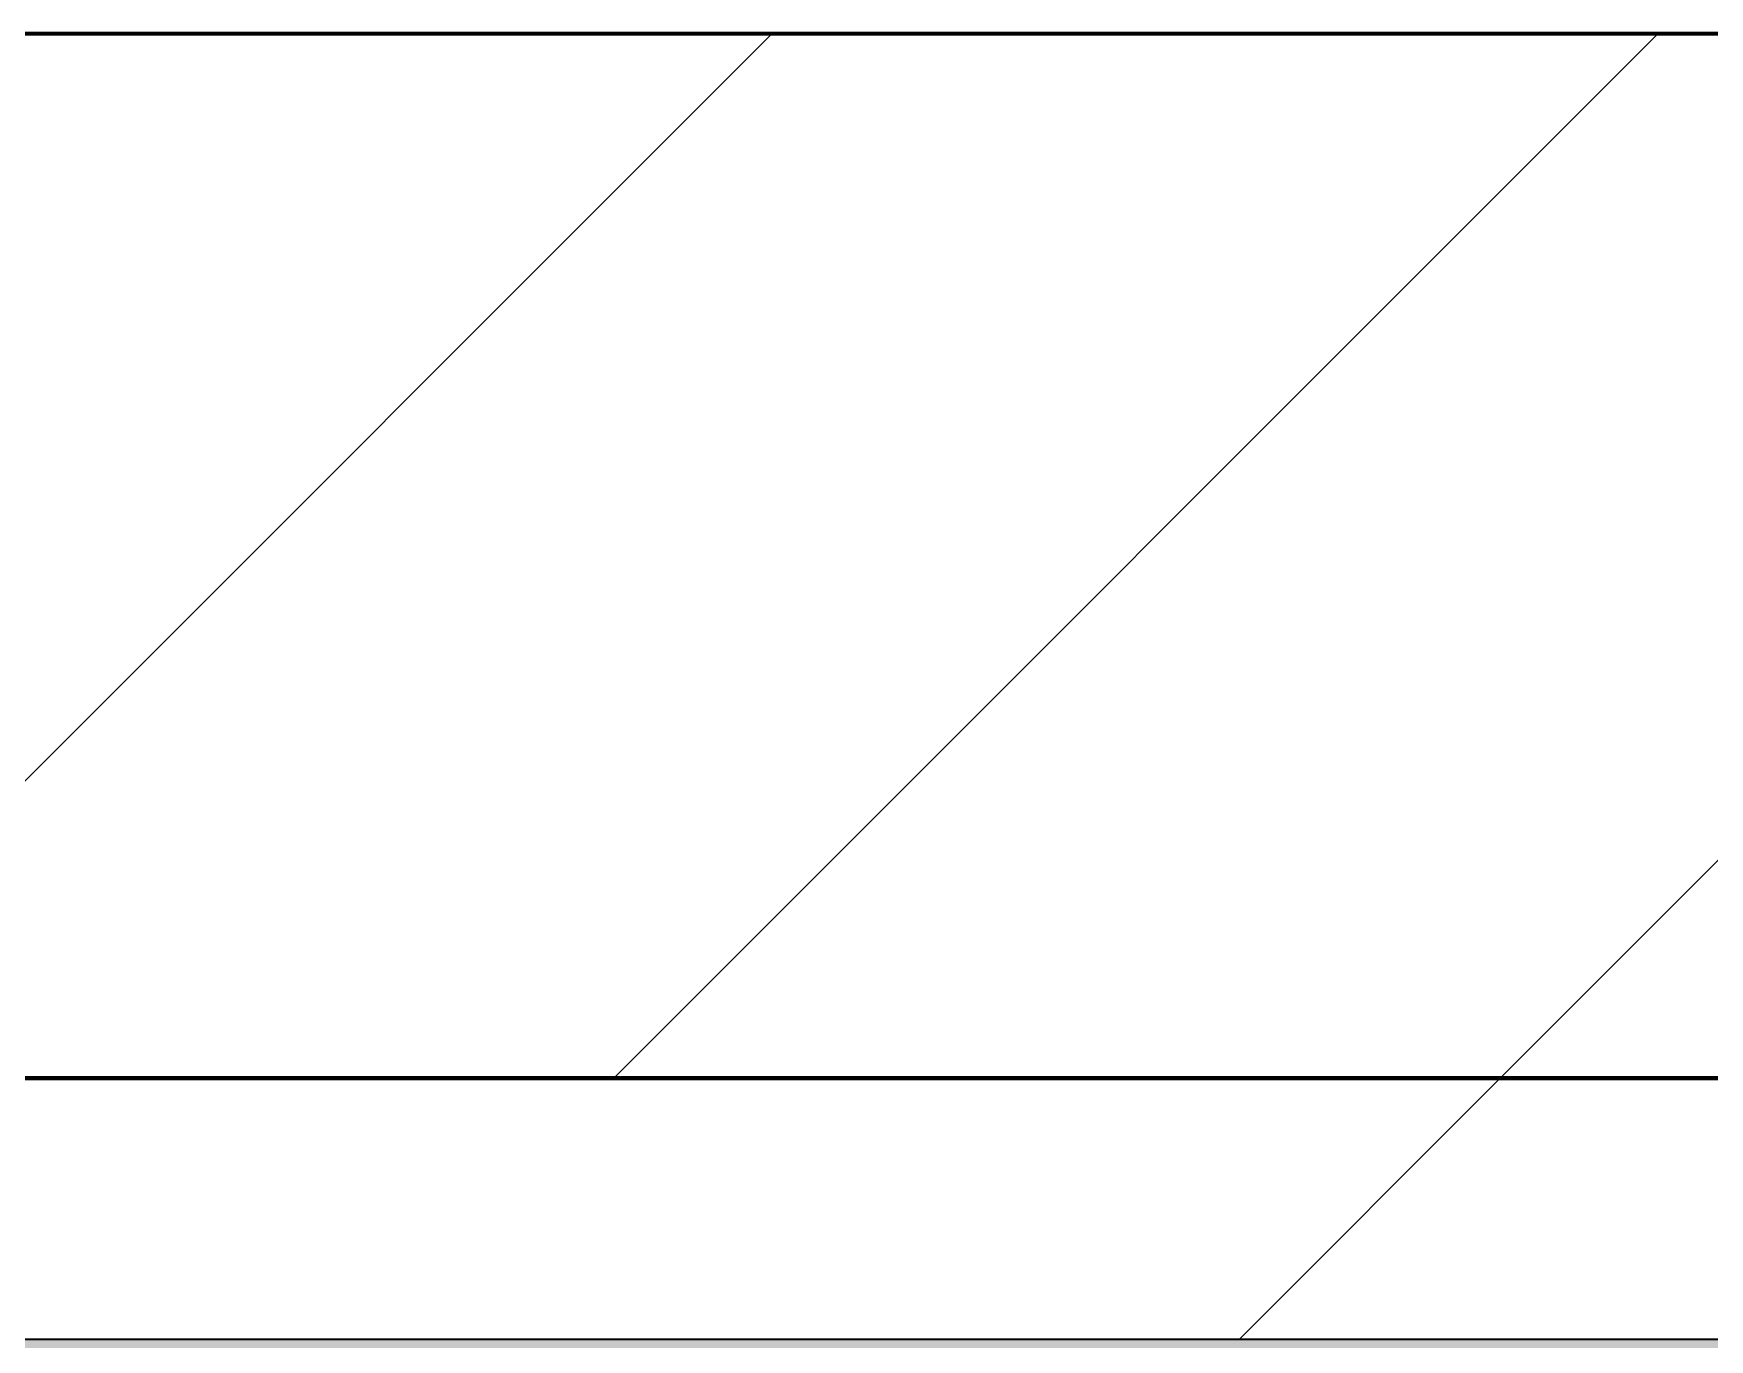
# Model space of a CAD drawing. Header units: millimetres. Extents: x -794334 to -714814, y -17806 to 22403.
# Drawn here: x -769285.6 to -768964.7, y 9894 to 10144 of the extents above; entities that cross this region are included whole.
import ezdxf
from ezdxf.xclip import XClip

# ---------------------------------------------------------------- set-up
doc = ezdxf.new("R2010")
doc.units = ezdxf.units.MM
doc.header["$XCLIPFRAME"] = 0
for name, color, linetype, lineweight in [('A-GENM', 1, 'Continuous', 9), ('A-GLAZ-CURT', 2, 'Continuous', 9), ('A-WALL', 5, 'Continuous', 35), ('A-WALL-FNSH', 2, 'Continuous', 35), ('A-WALL-PATT', 1, 'Continuous', 35)]:
    doc.layers.add(name, color=color, linetype=linetype, lineweight=lineweight)
doc.layers.add('A11_ALU.SOLID SHEET', color=2, linetype='Continuous')

# ---------------------------------------------------------------- blocks, each defined once
blk = doc.blocks.new('PPLS-PP19_Custom Tile Pattern - Custom Tile Pattern-V97-4252-01 ENLARGED CONCOURSE LEVEL - REFLECTED CEILING PLAN - SHEET 3')
at = {"layer": 'A-GLAZ-CURT'}
for p, q in [((-300, 0), (300, 0)), ((300, 0), (-300, 0)), ((230.06, 0), (300, 0)), ((-300, -50), (300, -50)), ((300, -50), (-300, -50))]:
    blk.add_line(p, q, dxfattribs=at)
for points, knots in [([(171.51, 0), (176.48, 0), (193.23, 0), (201.73, 0), (208.81, 0), (213.9, 0), (241.96, 0), (266.73, 0), (281.71, 0), (291.71, 0), (296.52, 0), (297.86, 0), (298.09, 0)], [-7971.819559, -7971.819559, -7971.819559, -7971.819559, -7784.112253, -7606.717214, -7289.299508, -7042.621073, -6582.165592, -6068.460911, -5766.029927, -5566.724884, -5280.360606, -5199.253518, -5199.253518, -5199.253518, -5199.253518]), ([(300, 0), (286.53, 0), (258.4, 0), (230.22, 0), (216.66, 0)], [-285.253232, -285.253232, -285.253232, -285.253232, -244.693688, -200.59373, -200.59373, -200.59373, -200.59373]), ([(300, 0), (288.22, 0), (262, 0), (230.43, 0), (219.94, 0), (219.02, 0)], [-12528.858583, -12528.858583, -12528.858583, -12528.858583, -11905.454923, -11162.864862, -10856.732305, -10856.732305, -10856.732305, -10856.732305]), ([(284.76, 0), (284.76, 0), (285.09, 0), (287.47, 0), (293.59, 0), (297.76, 0), (300, 0)], [-4110.630118, -4110.630118, -4110.630118, -4110.630118, -4053.389046, -3959.664717, -3862.421465, -3746.95702, -3746.95702, -3746.95702, -3746.95702]), ([(297.38, 0), (295.84, 0), (291.62, 0), (285.38, 0), (284.87, 0)], [-4803.172655, -4803.172655, -4803.172655, -4803.172655, -4358.271401, -4143.037883, -4143.037883, -4143.037883, -4143.037883])]:
    blk.add_open_spline(points, degree=3, knots=knots, dxfattribs=at)
blk = doc.blocks.new('PPLS-PP19_Custom Tile Pattern - Custom Tile Pattern-V98-4252-01 ENLARGED CONCOURSE LEVEL - REFLECTED CEILING PLAN - SHEET 3')
at = {"layer": 'A-GLAZ-CURT'}
for p, q in [((-300, 0), (300, 0)), ((300, 0), (-300, 0)), ((-293.07, 0), (-275.75, 0)), ((-275.75, 0), (-293.07, 0)), ((-222.32, 0), (-205, 0)), ((-205, 0), (-222.32, 0)), ((-300, -50), (300, -50)), ((300, -50), (-300, -50))]:
    blk.add_line(p, q, dxfattribs=at)
at = {"layer": 'A-GLAZ-CURT', "flags": 128}
for points in [[(-300, 0), (-291.56, 0), (-283.3, 0), (-275.2, 0), (-267.26, 0), (-259.45, 0), (-251.77, 0), (-244.2, 0), (-236.74, 0), (-229.36, 0), (-222.06, 0), (-214.83, 0), (-207.71, 0), (-200.76, 0), (-194.02, 0), (-187.54, 0), (-181.38, 0), (-175.58, 0), (-170.25, 0), (-165.64, 0), (-162.01, 0), (-159.53, 0), (-157.46, 0), (-154.52, 0), (-149.42, 0), (-141.84, 0), (-132.81, 0), (-126.08, 0)], [(-179.7, 0), (-184.81, 0), (-190.44, 0), (-196.37, 0), (-202.58, 0), (-209.04, 0), (-215.73, 0), (-222.63, 0), (-229.72, 0), (-236.97, 0), (-244.39, 0), (-251.96, 0), (-259.67, 0), (-267.51, 0), (-275.48, 0), (-283.55, 0), (-291.73, 0), (-300, 0)], [(-125.17, 0), (-128.55, 0), (-134.16, 0), (-140.03, 0), (-145.5, 0), (-150.63, 0), (-155.53, 0), (-160.27, 0), (-164.95, 0), (-169.65, 0), (-174.47, 0), (-179.49, 0)]]:
    blk.add_lwpolyline(points, dxfattribs=at)
at = {"layer": 'A-GLAZ-CURT'}
for points, knots in [([(-300, 0), (-284.65, 0), (-236.57, 0), (-174.61, 0), (-129.95, 0), (-110.8, 0), (-99.5, 0), (-91.46, 0)], [-5323.127839, -5323.127839, -5323.127839, -5323.127839, -4502.809032, -2700.551212, -1002.059161, -460.363443, 0, 0, 0, 0]), ([(-248.21, 0), (-259.41, 0), (-276.21, 0), (-294.48, 0), (-300, 0)], [-14408.49639, -14408.49639, -14408.49639, -14408.49639, -13729.592194, -13439.944408, -13439.944408, -13439.944408, -13439.944408]), ([(-247.6, 0), (-249.62, 0), (-256.92, 0), (-262.59, 0), (-264.9, 0), (-265.4, 0)], [-660.289279, -660.289279, -660.289279, -660.289279, -543.655514, -208.940337, 0, 0, 0, 0]), ([(-258.6, 0), (-257.91, 0), (-255.19, 0), (-251.33, 0), (-248.36, 0)], [-5722.54675, -5722.54675, -5722.54675, -5722.54675, -5657.471696, -5492.108626, -5492.108626, -5492.108626, -5492.108626]), ([(-247.59, 0), (-246.42, 0), (-237.92, 0), (-225.99, 0), (-213.1, 0), (-200.2, 0), (-189.67, 0), (-182.12, 0), (-179.89, 0)], [-5477.766878, -5477.766878, -5477.766878, -5477.766878, -5413.335975, -5017.494783, -4832.723979, -4666.091899, -4349.945572, -4224.698943, -4224.698943, -4224.698943, -4224.698943]), ([(-179.7, 0), (-190.62, 0), (-212.23, 0), (-235.88, 0), (-247.58, 0)], [-15938.817041, -15938.817041, -15938.817041, -15938.817041, -15131.813646, -14421.296272, -14421.296272, -14421.296272, -14421.296272]), ([(-180.28, 0), (-181.91, 0), (-189.1, 0), (-209.77, 0), (-229.8, 0), (-244.03, 0), (-247.4, 0)], [-1859.507641, -1859.507641, -1859.507641, -1859.507641, -1755.085331, -1400.429864, -858.079193, -664.109872, -664.109872, -664.109872, -664.109872]), ([(-133.82, 0), (-135.51, 0), (-137.8, 0), (-149.31, 0), (-162.01, 0), (-177.91, 0), (-199.46, 0), (-216.65, 0), (-231.26, 0), (-233.46, 0), (-234, 0)], [-2731.647847, -2731.647847, -2731.647847, -2731.647847, -2418.507304, -2308.929706, -2113.765672, -1763.376603, -1422.553702, -978.033455, -846.069444, -682.911962, -682.911962, -682.911962, -682.911962]), ([(-233.49, 0), (-233.44, 0), (-232.38, 0), (-230.74, 0), (-225.3, 0), (-223.63, 0)], [-455.274641, -455.274641, -455.274641, -455.274641, -440.605512, -119.536984, 0, 0, 0, 0]), ([(-223.63, 0), (-219.39, 0), (-206.17, 0), (-191.9, 0), (-182.33, 0), (-180.72, 0)], [-5463.295695, -5463.295695, -5463.295695, -5463.295695, -5161.076232, -4739.070012, -4653.918555, -4653.918555, -4653.918555, -4653.918555]), ([(-137.88, 0), (-140.56, 0), (-147.66, 0), (-147.69, 0), (-158.72, 0), (-171.55, 0), (-177.26, 0), (-179.72, 0)], [-3187.727384, -3187.727384, -3187.727384, -3187.727384, -2919.378265, -2477.344047, -2237.412286, -2029.680487, -1871.471412, -1871.471412, -1871.471412, -1871.471412]), ([(-179.71, 0), (-175.77, 0), (-168.47, 0), (-158.7, 0), (-157.22, 0)], [-4221.343511, -4221.343511, -4221.343511, -4221.343511, -4000.813434, -3840.635403, -3840.635403, -3840.635403, -3840.635403]), ([(-179.71, 0), (-176.46, 0), (-167.09, 0), (-152.12, 0), (-136.84, 0), (-127.33, 0), (-124.19, 0), (-123.43, 0), (-123.28, 0)], [-4636.315178, -4636.315178, -4636.315178, -4636.315178, -4465.409639, -4149.119819, -3839.893365, -3647.167523, -3488.92562, -3439.852845, -3439.852845, -3439.852845, -3439.852845]), ([(-72.93, 0), (-75.51, 0), (-91.45, 0), (-125.91, 0), (-163.02, 0), (-178.92, 0)], [-19442.345229, -19442.345229, -19442.345229, -19442.345229, -18935.241197, -17136.203329, -15958.17956, -15958.17956, -15958.17956, -15958.17956]), ([(-152.35, 0), (-151.03, 0), (-147.71, 0), (-143.57, 0), (-138.62, 0)], [-3494.978217, -3494.978217, -3494.978217, -3494.978217, -3371.022232, -3227.460399, -3227.460399, -3227.460399, -3227.460399]), ([(-118.78, 0), (-121.86, 0), (-126.28, 0), (-136.96, 0), (-147.46, 0), (-150.03, 0), (-150.57, 0)], [-5938.474035, -5938.474035, -5938.474035, -5938.474035, -5700.061948, -5508.838257, -5298.784692, -5196.16478, -5196.16478, -5196.16478, -5196.16478]), ([(-150.34, 0), (-150.07, 0), (-147.75, 0), (-142.6, 0), (-127.86, 0), (-116.42, 0), (-112.25, 0)], [-4948.728362, -4948.728362, -4948.728362, -4948.728362, -4883.323924, -4440.880425, -4054.690705, -3835.264481, -3835.264481, -3835.264481, -3835.264481]), ([(-44.38, 0), (-46.99, 0), (-58.05, 0), (-78.2, 0), (-110.94, 0), (-130.52, 0), (-147.74, 0), (-149.07, 0)], [-8253.382896, -8253.382896, -8253.382896, -8253.382896, -8073.216054, -7508.296369, -7004.680444, -6449.282163, -6277.220794, -6277.220794, -6277.220794, -6277.220794]), ([(-148.23, 0), (-146.94, 0), (-140.15, 0), (-137.28, 0), (-133.93, 0), (-128.78, 0), (-126.5, 0)], [-6162.058746, -6162.058746, -6162.058746, -6162.058746, -6017.569127, -5560.701257, -5364.112219, -5231.017328, -5231.017328, -5231.017328, -5231.017328]), ([(-112.66, 0), (-117.34, 0), (-126.04, 0), (-139.03, 0), (-146.11, 0), (-146.95, 0)], [-1190.970275, -1190.970275, -1190.970275, -1190.970275, -945.742622, -741.901385, -489.130243, -489.130243, -489.130243, -489.130243]), ([(-146.69, 0), (-146.59, 0), (-145.49, 0), (-135.69, 0), (-128.29, 0), (-125.15, 0)], [-420.34245, -420.34245, -420.34245, -420.34245, -406.956646, -290.263673, 0, 0, 0, 0]), ([(-127.41, 0), (-131.63, 0), (-133.16, 0), (-134.09, 0), (-134.15, 0)], [-8540.990293, -8540.990293, -8540.990293, -8540.990293, -8266.114998, -8246.473386, -8246.473386, -8246.473386, -8246.473386]), ([(-134.15, 0), (-133.32, 0), (-130.31, 0), (-117.33, 0), (-92.04, 0), (-74.02, 0), (-62.74, 0), (-60.36, 0), (-59.97, 0)], [-7657.439573, -7657.439573, -7657.439573, -7657.439573, -7293.749979, -6839.55839, -6236.997189, -5713.340575, -5140.470607, -5006.787413, -5006.787413, -5006.787413, -5006.787413]), ([(-120.13, 0), (-120.14, 0), (-120.24, 0), (-121.3, 0), (-129.25, 0), (-133.82, 0)], [-2933.992132, -2933.992132, -2933.992132, -2933.992132, -2920.575025, -2840.280255, -2731.647847, -2731.647847, -2731.647847, -2731.647847]), ([(-113.43, 0), (-113.44, 0), (-113.96, 0), (-119.73, 0), (-125.43, 0), (-127.03, 0), (-127.41, 0)], [-328.499627, -328.499627, -328.499627, -328.499627, -282.672656, -98.539552, -24.539552, 0, 0, 0, 0]), ([(-126.5, 0), (-122.44, 0), (-117.47, 0), (-112.68, 0), (-112.43, 0)], [-5231.017328, -5231.017328, -5231.017328, -5231.017328, -4994.692869, -4981.921265, -4981.921265, -4981.921265, -4981.921265]), ([(-125.15, 0), (-124.93, 0), (-122.08, 0), (-116.78, 0), (-111.83, 0)], [-3362.7396, -3362.7396, -3362.7396, -3362.7396, -3342.215224, -3085.385741, -3085.385741, -3085.385741, -3085.385741]), ([(-122.08, 0), (-122.01, 0), (-121.69, 0), (-121.2, 0), (-120.88, 0)], [-3136.336417, -3136.336417, -3136.336417, -3136.336417, -3110.304437, -3035.164275, -3035.164275, -3035.164275, -3035.164275]), ([(-43.97, 0), (-45.52, 0), (-47.15, 0), (-60.59, 0), (-81.23, 0), (-99.51, 0), (-114.02, 0), (-117.28, 0), (-118.78, 0)], [-1606.265802, -1606.265802, -1606.265802, -1606.265802, -1405.135169, -1060.00838, -740.068933, -229.489605, -116.330425, 0, 0, 0, 0]), ([(-117.74, 0), (-117.19, 0), (-114.78, 0), (-113.43, 0), (-113.43, 0)], [-821.249067, -821.249067, -821.249067, -821.249067, -394.672656, -330.879064, -330.879064, -330.879064, -330.879064]), ([(-36.62, 0), (-36.62, 0), (-40.35, 0), (-44.32, 0), (-58.97, 0), (-85.2, 0), (-103.46, 0), (-111.01, 0), (-111.86, 0)], [-4069.478503, -4069.478503, -4069.478503, -4069.478503, -3858.647035, -3538.256648, -2842.901703, -2193.204658, -1433.981041, -1329.128887, -1329.128887, -1329.128887, -1329.128887]), ([(-111.83, 0), (-111.17, 0), (-103.09, 0), (-90.42, 0), (-75.26, 0), (-68.41, 0), (-65.12, 0), (-63.63, 0)], [-3827.841304, -3827.841304, -3827.841304, -3827.841304, -3793.097032, -3402.597032, -3144.956779, -3050.982048, -2969.237017, -2969.237017, -2969.237017, -2969.237017]), ([(-86.16, 0), (-91.37, 0), (-99.62, 0), (-108.61, 0), (-111.83, 0)], [-1681.3698, -1681.3698, -1681.3698, -1681.3698, -1374.161226, -1205.4081, -1205.4081, -1205.4081, -1205.4081]), ([(-111.82, 0), (-103.61, 0), (-86.26, 0), (-63.44, 0), (-54.4, 0), (-48.53, 0), (-30.79, 0), (-18.03, 0), (8.61, 0), (15.02, 0), (22.91, 0), (31, 0), (39.04, 0), (51.19, 0), (58.74, 0), (61.34, 0), (61.45, 0)], [-4971.324886, -4971.324886, -4971.324886, -4971.324886, -4542.524482, -4008.285538, -3689.699207, -3546.54457, -3315.260113, -2864.387349, -2439.246196, -2084.094819, -1956.422387, -1818.904206, -1645.594513, -1443.202566, -1228.752106, -1120.932285, -1120.932285, -1120.932285, -1120.932285]), ([(-111.67, 0), (-111.51, 0), (-108.04, 0), (-98.9, 0), (-85.29, 0), (-71.67, 0), (-65.93, 0), (-65.07, 0)], [-3082.5113, -3082.5113, -3082.5113, -3082.5113, -3074.362186, -2902.289527, -2605.247022, -2322.099534, -2241.8264, -2241.8264, -2241.8264, -2241.8264]), ([(-111.16, 0), (-110.68, 0), (-106.82, 0), (-96.78, 0), (-71.33, 0), (-42.53, 0), (-12.78, 0), (4.23, 0), (9.64, 0), (10.14, 0), (10.18, 0)], [-5480.487471, -5480.487471, -5480.487471, -5480.487471, -5430.283136, -5103.229623, -4799.173296, -4065.652676, -3589.737505, -3285.047089, -3066.359526, -3044.715262, -3044.715262, -3044.715262, -3044.715262]), ([(-45.04, 0), (-49.02, 0), (-57.93, 0), (-75.59, 0), (-94, 0), (-107.46, 0), (-110.88, 0), (-111.04, 0)], [-1705.040547, -1705.040547, -1705.040547, -1705.040547, -1466.981642, -1208.454564, -789.402658, -501.969187, -487.154442, -487.154442, -487.154442, -487.154442]), ([(-91.46, 0), (-90.09, 0), (-84.7, 0), (-77.43, 0), (-72.73, 0), (-72.64, 0), (-72.64, 0)], [-19832.387487, -19832.387487, -19832.387487, -19832.387487, -19753.885894, -19541.04734, -19478.625389, -19471.062469, -19471.062469, -19471.062469, -19471.062469]), ([(-63.96, 0), (-64.13, 0), (-72.5, 0), (-80.63, 0), (-86.16, 0)], [-2171.769325, -2171.769325, -2171.769325, -2171.769325, -2007.031671, -1681.3698, -1681.3698, -1681.3698, -1681.3698]), ([(-29.03, 0), (-33.97, 0), (-43.74, 0), (-56.37, 0), (-71.66, 0), (-77.83, 0), (-82.66, 0), (-83.28, 0), (-83.28, 0)], [-2680.714891, -2680.714891, -2680.714891, -2680.714891, -2413.671296, -2161.752162, -2006.592567, -1646.621388, -1424.436217, -1393.971743, -1393.971743, -1393.971743, -1393.971743]), ([(-83.28, 0), (-83.28, 0), (-82.91, 0), (-76.14, 0), (-62.97, 0), (-51.96, 0), (-45.19, 0), (-43.93, 0)], [-1393.4169, -1393.4169, -1393.4169, -1393.4169, -1353.722004, -1274.333717, -1073.56893, -651.549973, -548.0251, -548.0251, -548.0251, -548.0251]), ([(-66.39, 0), (-66.39, 0), (-63.63, 0), (-53.63, 0), (-34.42, 0), (-29.82, 0), (-29.19, 0)], [-2493.31794, -2493.31794, -2493.31794, -2493.31794, -2315.303971, -1809.437387, -963.711516, -666.19313, -666.19313, -666.19313, -666.19313]), ([(31.18, 0), (25.97, 0), (11.99, 0), (-16.92, 0), (-47.42, 0), (-65.77, 0), (-66.37, 0), (-66.38, 0)], [-4496.803627, -4496.803627, -4496.803627, -4496.803627, -4222.080604, -3745.412743, -2981.410125, -2542.574734, -2498.224237, -2498.224237, -2498.224237, -2498.224237]), ([(-63.63, 0), (-61.49, 0), (-57.39, 0), (-54.6, 0), (-47.32, 0), (-43.85, 0)], [-2969.237017, -2969.237017, -2969.237017, -2969.237017, -2851.217951, -2734.127174, -2493.516448, -2493.516448, -2493.516448, -2493.516448]), ([(-58.83, 0), (-58.37, 0), (-57.29, 0), (-54.23, 0), (-46.33, 0), (-42.62, 0), (-41.76, 0)], [-4859.52896, -4859.52896, -4859.52896, -4859.52896, -4680.891996, -4469.85053, -4321.566175, -4270.495146, -4270.495146, -4270.495146, -4270.495146]), ([(-51.83, 0), (-51.83, 0), (-51.78, 0), (-47.4, 0), (-46.59, 0), (-44.93, 0)], [-632.814994, -632.814994, -632.814994, -632.814994, -627.965721, -508.377888, -260.442412, -260.442412, -260.442412, -260.442412]), ([(76.63, 0), (74.8, 0), (67.65, 0), (53.52, 0), (37, 0), (24.07, 0), (12.82, 0), (-2.9, 0), (-20.62, 0), (-32.81, 0), (-44.85, 0), (-51.43, 0), (-51.79, 0)], [-3095.572228, -3095.572228, -3095.572228, -3095.572228, -2950.589685, -2634.532728, -2313.748533, -2106.613311, -1925.670641, -1617.263037, -1290.787923, -1039.307308, -819.71621, -644.910881, -644.910881, -644.910881, -644.910881]), ([(-26.75, 0), (-27.82, 0), (-33.72, 0), (-40.06, 0), (-43.95, 0)], [-8718.362214, -8718.362214, -8718.362214, -8718.362214, -8532.293389, -8263.282859, -8263.282859, -8263.282859, -8263.282859]), ([(-36.33, 0), (-36.43, 0), (-37.27, 0), (-41.53, 0), (-43.42, 0), (-43.92, 0)], [-1855.773136, -1855.773136, -1855.773136, -1855.773136, -1810.870157, -1672.078046, -1608.336718, -1608.336718, -1608.336718, -1608.336718]), ([(9.32, 0), (9.08, 0), (7.65, 0), (2.57, 0), (-12.23, 0), (-25.64, 0), (-36.44, 0), (-42.85, 0), (-43.92, 0)], [-2922.926651, -2922.926651, -2922.926651, -2922.926651, -2882.788014, -2720.818881, -2518.50168, -2125.455881, -1792.521578, -1727.604769, -1727.604769, -1727.604769, -1727.604769]), ([(-43.5, 0), (-40.63, 0), (-35.97, 0), (-33.57, 0), (-29.94, 0), (-28.57, 0)], [-536.142978, -536.142978, -536.142978, -536.142978, -296.515819, -83.513472, 0, 0, 0, 0]), ([(-43.07, 0), (-42.22, 0), (-40.79, 0), (-40.46, 0), (-40.44, 0)], [-2474.780881, -2474.780881, -2474.780881, -2474.780881, -2410.990208, -2350.645972, -2350.645972, -2350.645972, -2350.645972]), ([(-41.76, 0), (-39.9, 0), (-37.72, 0), (-36.92, 0), (-36.77, 0)], [-4270.495146, -4270.495146, -4270.495146, -4270.495146, -4161.040818, -4106.245333, -4106.245333, -4106.245333, -4106.245333]), ([(-36.78, 0), (-32.43, 0), (-19.22, 0), (8.83, 0), (43.36, 0), (70.92, 0), (82.12, 0), (83.66, 0)], [-6191.144455, -6191.144455, -6191.144455, -6191.144455, -5862.463379, -5340.621928, -4573.028122, -4094.177415, -3869.465285, -3869.465285, -3869.465285, -3869.465285]), ([(-36.29, 0), (-36.29, 0), (-34.66, 0), (-28.88, 0), (-26.95, 0), (-26.54, 0)], [-9150.272121, -9150.272121, -9150.272121, -9150.272121, -9057.163041, -8919.836787, -8834.607043, -8834.607043, -8834.607043, -8834.607043]), ([(30.82, 0), (29.27, 0), (20.14, 0), (3.54, 0), (-16.58, 0), (-34.76, 0), (-36.04, 0)], [-10462.034656, -10462.034656, -10462.034656, -10462.034656, -10363.088938, -9884.23066, -9424.652049, -9182.880979, -9182.880979, -9182.880979, -9182.880979]), ([(-33.34, 0), (-33.34, 0), (-32.93, 0), (-31.16, 0), (-30.52, 0)], [-2415.024266, -2415.024266, -2415.024266, -2415.024266, -2357.633367, -2323.618664, -2323.618664, -2323.618664, -2323.618664]), ([(70.61, 0), (66.16, 0), (55.8, 0), (39.61, 0), (24.74, 0), (2.64, 0), (-17.84, 0), (-30.57, 0), (-31.82, 0), (-32, 0)], [-4647.237329, -4647.237329, -4647.237329, -4647.237329, -4326.416877, -4098.545751, -3766.694881, -3333.063701, -2994.501669, -2698.150104, -2614.070998, -2614.070998, -2614.070998, -2614.070998]), ([(-30.76, 0), (-30.73, 0), (-29.99, 0), (-23.47, 0), (-15.75, 0), (-15.19, 0)], [-54176.191683, -54176.191683, -54176.191683, -54176.191683, -54157.274271, -53749.15266, -53717.791567, -53717.791567, -53717.791567, -53717.791567]), ([(-30.52, 0), (-27.11, 0), (-17.83, 0), (5.99, 0), (22.06, 0), (37.44, 0), (45.92, 0), (57.76, 0), (64.47, 0), (72.74, 0), (75.22, 0), (76.03, 0), (76.21, 0)], [-2323.618664, -2323.618664, -2323.618664, -2323.618664, -2142.497158, -1716.209403, -1206.526904, -1089.329421, -901.315459, -753.071572, -495.328968, -421.953223, -334.951786, -290.452333, -290.452333, -290.452333, -290.452333]), ([(-13, 0), (-14.35, 0), (-17.68, 0), (-25.97, 0), (-29.52, 0), (-30.21, 0)], [-55207.591944, -55207.591944, -55207.591944, -55207.591944, -54789.006179, -54461.685999, -54290.791712, -54290.791712, -54290.791712, -54290.791712]), ([(8.33, 0), (8.19, 0), (7.18, 0), (0.32, 0), (-13.89, 0), (-24.92, 0), (-29.03, 0)], [-3574.286521, -3574.286521, -3574.286521, -3574.286521, -3526.962355, -3285.499107, -2903.012179, -2680.714891, -2680.714891, -2680.714891, -2680.714891]), ([(-28.98, 0), (-28.66, 0), (-27.39, 0), (-24.45, 0), (-22.56, 0)], [-166.548282, -166.548282, -166.548282, -166.548282, -102.06493, 0, 0, 0, 0]), ([(-28.57, 0), (-26.93, 0), (-20.29, 0), (-11.45, 0), (2.08, 0), (13.15, 0), (20.99, 0), (24.12, 0), (24.49, 0)], [-5361.429781, -5361.429781, -5361.429781, -5361.429781, -5261.36855, -5050.479954, -4785.90057, -4596.498881, -4445.288762, -4396.437479, -4396.437479, -4396.437479, -4396.437479]), ([(-22.56, 0), (-20.27, 0), (-17.03, 0), (-11.36, 0), (-7.66, 0), (-6.6, 0), (-6.44, 0)], [-56468.192263, -56468.192263, -56468.192263, -56468.192263, -56344.022017, -56303.229861, -56166.290093, -56124.392176, -56124.392176, -56124.392176, -56124.392176]), ([(-15.19, 0), (-13.07, 0), (7.48, 0), (42.82, 0), (72.46, 0), (88.74, 0), (90.69, 0)], [-461.142613, -461.142613, -461.142613, -461.142613, -429.606584, -390.253598, -346.313304, -340.322825, -340.322825, -340.322825, -340.322825]), ([(-6.54, 0), (-6.73, 0), (-7.2, 0), (-7.6, 0), (-7.79, 0)], [-56009.792147, -56009.792147, -56009.792147, -56009.792147, -55949.290093, -55895.192118, -55895.192118, -55895.192118, -55895.192118]), ([(-2.63, 0), (-2.47, 0), (-1.22, 0), (4.92, 0), (15.74, 0), (22.06, 0), (24.09, 0)], [-226.825321, -226.825321, -226.825321, -226.825321, -220.269177, -206.416616, -198.214427, -188.399086, -188.399086, -188.399086, -188.399086]), ([(103.09, 0), (101.08, 0), (86.31, 0), (63.34, 0), (35.84, 0), (12, 0), (3.08, 0), (-1.67, 0), (-2.25, 0)], [-375.435014, -375.435014, -375.435014, -375.435014, -369.147452, -330.153101, -307.516438, -285.83788, -246.234814, -234.646884, -234.646884, -234.646884, -234.646884])]:
    blk.add_open_spline(points, degree=3, knots=knots, dxfattribs=at)
for points in [[(-112.23, 0), (-114.85, 0), (-116.83, 0), (-117.56, 0)], [(-115.82, 0), (-115.19, 0), (-113.86, 0), (-111.93, 0)], [(-112.01, 0), (-114.03, 0), (-115.06, 0), (-115.63, 0)], [(-44.11, 0), (-42.33, 0), (-39.73, 0), (-36.78, 0)], [(-39.84, 0), (-39.08, 0), (-38.11, 0), (-37.36, 0)]]:
    blk.add_open_spline(points, degree=3, dxfattribs=at)
blk = doc.blocks.new('Curved Concourse Ceiling5 - Curved Concourse Ceiling-12515229-4252-01 ENLARGED CONCOURSE LEVEL - REFLECTED CEILING PLAN - SHEET 3')
at = {"layer": 'A-GENM'}
h = blk.add_hatch(color=256, dxfattribs=at)
h.paths.add_polyline_path([(-768763.28, 4129.03), (-768657.49, 4129.04), (-768657.5, 9894.02), (-777707.49, 9894.02), (-777707.42, 4129.03), (-769849.31, 4129.03)])
h.paths.add_polyline_path([(-768857.49, 4329.03), (-777507.49, 4329.03), (-777507.49, 9694.03), (-768857.49, 9694.03), (-768857.49, 4419.87)])
blk.add_line((-768657.49, 9894.03), (-777707.49, 9894.03), dxfattribs=at)
blk.add_line((-768657.49, 9894.03), (-777707.49, 9894.03), dxfattribs=at)
blk = doc.blocks.new('*U1029')
at = {"layer": 'A-GENM'}
blk.add_blockref('Curved Concourse Ceiling5 - Curved Concourse Ceiling-12515229-4252-01 ENLARGED CONCOURSE LEVEL - REFLECTED CEILING PLAN - SHEET 3', (778882.37, -3579.02), dxfattribs=at)
at = {"layer": 'A-GLAZ-CURT', "rotation": 180}
for name, p in [('PPLS-PP19_Custom Tile Pattern - Custom Tile Pattern-V98-4252-01 ENLARGED CONCOURSE LEVEL - REFLECTED CEILING PLAN - SHEET 3', (9600, 6315)), ('PPLS-PP19_Custom Tile Pattern - Custom Tile Pattern-V97-4252-01 ENLARGED CONCOURSE LEVEL - REFLECTED CEILING PLAN - SHEET 3', (10200, 6315))]:
    blk.add_blockref(name, p, dxfattribs=at)
blk = doc.blocks.new('*U1230')
blk.add_lwpolyline([(0, 0), (9050, 0), (9050, 5765), (0, 5765)], close=True)
blk = doc.blocks.new('*U1630')
blk.add_blockref('*U1230', (-33025.12, 550))

msp = doc.modelspace()

# ---------------------------------------------------------------- block references
at = {"layer": 'A11_ALU.SOLID SHEET'}
ref = msp.add_blockref('*U1630', (-744681.24, 3579.02), dxfattribs=at)
XClip(ref).set_block_clipping_path([(-45802.4668593339, -9620.0029952967), (23702.8690583039, 10334.9999958097)])

# ---------------------------------------------------------------- next in the draw order: hatches: boundary and pattern name
at = {"layer": 'A-WALL-PATT', "lineweight": 9}
h = msp.add_hatch(dxfattribs=at)
h.set_pattern_fill('FP_2', color=256, style=0, pattern_type=2)
h.set_pattern_definition([(45, (0, 0), (-84.852814, 84.852814), [])])
h.paths.add_polyline_path([(-745742.17, 9944.02), (-745742.17, 10144.02), (-783082.17, 10144.02), (-783082.17, 9944.02), (-747042.87, 9944.02)])
h = msp.add_hatch(dxfattribs=at)
h.set_pattern_fill('FP_5', color=256, style=0, pattern_type=2)
h.set_pattern_definition([(45, (0, 0), (-212.13203, 212.13203), []), (135, (0, 0), (-212.13203, -212.13203), [])])
h.paths.add_polyline_path([(-748821.9, 9894.02), (-748821.9, 9944.02), (-783057.37, 9944.02), (-783057.37, 9894.02), (-749214.91, 9894.02)])

# ---------------------------------------------------------------- next in the draw order: linework, layer by layer
at = {"layer": 'A-WALL', "color": 7, "lineweight": 70}
for p, q in [((-783082.17, 10144.02), (-745742.17, 10144.02)), ((-783057.37, 9944.02), (-748821.9, 9944.02)), ((-748821.9, 9944.02), (-783057.37, 9944.02))]:
    msp.add_line(p, q, dxfattribs=at)
at = {"layer": 'A-WALL-FNSH', "color": 250}
msp.add_line((-748821.9, 9894.02), (-783057.37, 9894.02), dxfattribs=at)

# ---------------------------------------------------------------- next in the draw order: block references
msp.add_blockref('*U1029', (-778882.37, 3579.02))

doc.saveas('drawing.dxf')
